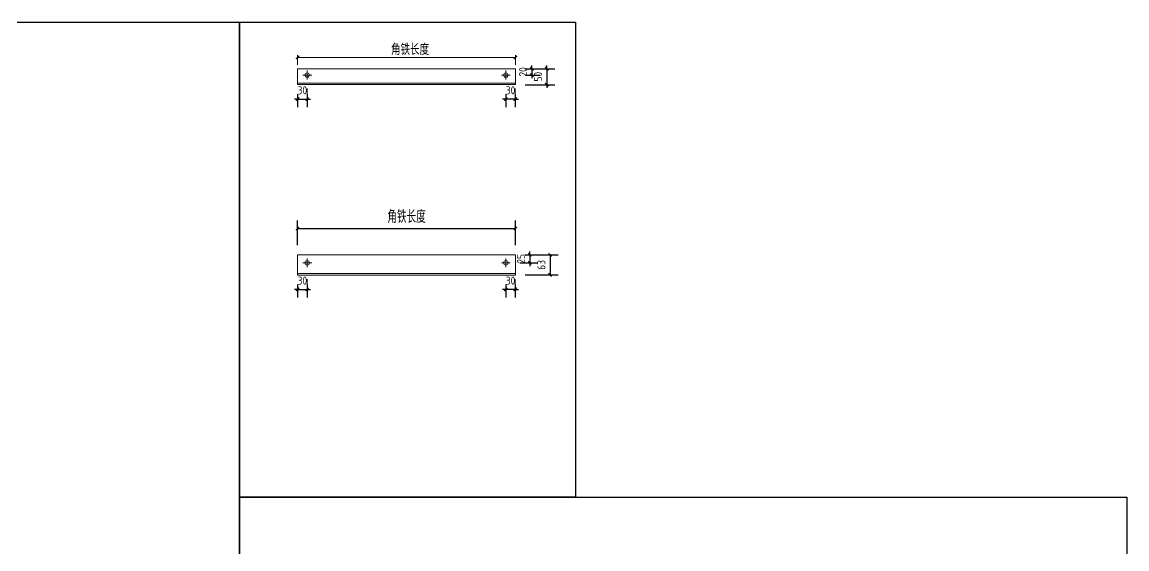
# Model space of a CAD drawing. Extents: x 810015 to 1451442, y -271755 to 145013.
# Drawn here: x 1091019 to 1125530, y -142515 to -126044 of the extents above; entities that cross this region are included whole.
import ezdxf

# ---------------------------------------------------------------- set-up
doc = ezdxf.new("R2010")
doc.units = 0
doc.header["$LTSCALE"] = 1000
doc.header["$MEASUREMENT"] = 0
doc.styles.get("Standard").update_dxf_attribs({"font": 'gbenor.shx', "bigfont": 'gbcbig.shx'})
doc.dimstyles.get("Standard").update_dxf_attribs({"dimscale": 100, "dimtxt": 2.5, "dimasz": 1, "dimexe": 2.5, "dimexo": 3, "dimgap": 1.5, "dimtad": 1, "dimdec": 0, "dimzin": 0, "dimdsep": 46, "dimtxsty": 'Standard', "dimblk": 'ARCHTICK', "dimcen": 0.09, "dimadec": 0, "dimazin": 0, "dimtfac": 1, "dimtdec": 0, "dimtix": 1, "dimtmove": 2, "dimatfit": 3, "dimfxl": 1, "dimtolj": 1, "dimtzin": 0, "dimarcsym": 0})

# ---------------------------------------------------------------- blocks, each defined once
blk = doc.blocks.new('_ArchTick')
at = {"color": 0, "linetype": 'ByBlock', "const_width": 0.4}
blk.add_lwpolyline([(-0.5, -0.5), (0.5, 0.5)], dxfattribs=at)
blk = doc.blocks.new('*D576')
at = {"color": 0, "lineweight": -2}
for p, q in [((1106730, -127501), (1107194, -127501)), ((1106944, -127501), (1106944, -127401)), ((1106944, -127501), (1106944, -127701)), ((1106730, -127701), (1107194, -127701)), ((1106944, -127701), (1106944, -127801))]:
    blk.add_line(p, q, dxfattribs=at)
at = {"layer": 'Defpoints', "color": 0}
for p in [(1106430, -127501), (1106430, -127701), (1106944, -127701)]:
    blk.add_point(p, dxfattribs=at)
at = {"color": 0, "lineweight": -2, "xscale": 100, "yscale": 100, "zscale": 100}
for p, rotation in [((1106944, -127501), 270), ((1106944, -127701), 90)]:
    blk.add_blockref('_ArchTick', p, dxfattribs=dict(at, rotation=rotation))
at = {"color": 0, "lineweight": 15, "insert": (1106669, -127601), "char_height": 250, "attachment_point": 5, "rotation": 90}
blk.add_mtext('\\A1;20', dxfattribs=at)
blk = doc.blocks.new('*D577')
at = {"color": 0, "lineweight": -2}
for p, q in [((1099625, -128301), (1099625, -128702)), ((1099925, -128301), (1099925, -128702)), ((1099625, -128452), (1099525, -128452)), ((1099625, -128452), (1099925, -128452)), ((1099925, -128452), (1100025, -128452))]:
    blk.add_line(p, q, dxfattribs=at)
at = {"layer": 'Defpoints', "color": 0}
for p in [(1099625, -128001), (1099925, -128001), (1099925, -128452)]:
    blk.add_point(p, dxfattribs=at)
at = {"color": 0, "lineweight": -2, "xscale": 100, "yscale": 100, "zscale": 100}
blk.add_blockref('_ArchTick', (1099625, -128452), dxfattribs=at)
at = {"color": 0, "lineweight": -2, "xscale": 100, "yscale": 100, "zscale": 100, "rotation": 180}
blk.add_blockref('_ArchTick', (1099925, -128452), dxfattribs=at)
at = {"color": 0, "lineweight": 15, "insert": (1099775, -128177), "char_height": 250, "attachment_point": 5}
blk.add_mtext('\\A1;30', dxfattribs=at)
blk = doc.blocks.new('*D104')
at = {"color": 0, "lineweight": -2}
for p, q in [((1106129, -128301), (1106129, -128702)), ((1106425, -128301), (1106425, -128702)), ((1106129, -128452), (1106029, -128452)), ((1106425, -128452), (1106129, -128452)), ((1106425, -128452), (1106525, -128452))]:
    blk.add_line(p, q, dxfattribs=at)
at = {"layer": 'Defpoints', "color": 0}
for p in [(1106129, -128001), (1106425, -128001), (1106129, -128452)]:
    blk.add_point(p, dxfattribs=at)
at = {"color": 0, "lineweight": -2, "xscale": 100, "yscale": 100, "zscale": 100}
blk.add_blockref('_ArchTick', (1106129, -128452), dxfattribs=at)
at = {"color": 0, "lineweight": -2, "xscale": 100, "yscale": 100, "zscale": 100, "rotation": 180}
blk.add_blockref('_ArchTick', (1106425, -128452), dxfattribs=at)
at = {"color": 0, "lineweight": 15, "insert": (1106277, -128177), "char_height": 250, "attachment_point": 5}
blk.add_mtext('\\A1;30', dxfattribs=at)
blk = doc.blocks.new('*D105')
at = {"color": 0, "lineweight": -2}
for p, q in [((1106730, -127501), (1107661, -127501)), ((1107411, -127501), (1107411, -127401)), ((1107411, -127501), (1107411, -128001)), ((1106730, -128001), (1107661, -128001)), ((1107411, -128001), (1107411, -128101))]:
    blk.add_line(p, q, dxfattribs=at)
at = {"layer": 'Defpoints', "color": 0}
for p in [(1106430, -127501), (1106430, -128001), (1107411, -128001)]:
    blk.add_point(p, dxfattribs=at)
at = {"color": 0, "lineweight": -2, "xscale": 100, "yscale": 100, "zscale": 100}
for p, rotation in [((1107411, -127501), 270), ((1107411, -128001), 90)]:
    blk.add_blockref('_ArchTick', p, dxfattribs=dict(at, rotation=rotation))
at = {"color": 0, "lineweight": 15, "insert": (1107136, -127751), "char_height": 250, "attachment_point": 5, "rotation": 90}
blk.add_mtext('\\A1;50', dxfattribs=at)
blk = doc.blocks.new('*D578')
at = {"color": 0, "lineweight": -2}
for p, q in [((1099625, -134402), (1099525, -134402)), ((1099625, -134251), (1099625, -134652)), ((1099625, -134402), (1099925, -134402)), ((1099925, -134251), (1099925, -134652)), ((1099925, -134402), (1100025, -134402))]:
    blk.add_line(p, q, dxfattribs=at)
at = {"layer": 'Defpoints', "color": 0}
for p in [(1099625, -133951), (1099925, -133951), (1099925, -134402)]:
    blk.add_point(p, dxfattribs=at)
at = {"color": 0, "lineweight": -2, "xscale": 100, "yscale": 100, "zscale": 100}
blk.add_blockref('_ArchTick', (1099625, -134402), dxfattribs=at)
at = {"color": 0, "lineweight": -2, "xscale": 100, "yscale": 100, "zscale": 100, "rotation": 180}
blk.add_blockref('_ArchTick', (1099925, -134402), dxfattribs=at)
at = {"color": 0, "lineweight": 15, "insert": (1099775, -134127), "char_height": 250, "attachment_point": 5}
blk.add_mtext('\\A1;30', dxfattribs=at)
blk = doc.blocks.new('*D106')
at = {"color": 0, "lineweight": -2}
for p, q in [((1106129, -134402), (1106029, -134402)), ((1106129, -134251), (1106129, -134652)), ((1106425, -134402), (1106129, -134402)), ((1106425, -134251), (1106425, -134652)), ((1106425, -134402), (1106525, -134402))]:
    blk.add_line(p, q, dxfattribs=at)
at = {"layer": 'Defpoints', "color": 0}
for p in [(1106129, -133951), (1106425, -133951), (1106129, -134402)]:
    blk.add_point(p, dxfattribs=at)
at = {"color": 0, "lineweight": -2, "xscale": 100, "yscale": 100, "zscale": 100}
blk.add_blockref('_ArchTick', (1106129, -134402), dxfattribs=at)
at = {"color": 0, "lineweight": -2, "xscale": 100, "yscale": 100, "zscale": 100, "rotation": 180}
blk.add_blockref('_ArchTick', (1106425, -134402), dxfattribs=at)
at = {"color": 0, "lineweight": 15, "insert": (1106277, -134127), "char_height": 250, "attachment_point": 5}
blk.add_mtext('\\A1;30', dxfattribs=at)
blk = doc.blocks.new('*D579')
at = {"color": 0, "lineweight": -2}
for p, q in [((1106730, -133321), (1107129, -133321)), ((1106879, -133321), (1106879, -133221)), ((1106879, -133321), (1106879, -133571)), ((1106569, -133571), (1107129, -133571)), ((1106879, -133571), (1106879, -133671))]:
    blk.add_line(p, q, dxfattribs=at)
at = {"layer": 'Defpoints', "color": 0}
for p in [(1106430, -133321), (1106269, -133571), (1106879, -133571)]:
    blk.add_point(p, dxfattribs=at)
at = {"color": 0, "lineweight": -2, "xscale": 100, "yscale": 100, "zscale": 100}
for p, rotation in [((1106879, -133321), 270), ((1106879, -133571), 90)]:
    blk.add_blockref('_ArchTick', p, dxfattribs=dict(at, rotation=rotation))
at = {"color": 0, "lineweight": 15, "insert": (1106604, -133446), "char_height": 250, "attachment_point": 5, "rotation": 90}
blk.add_mtext('\\A1;25', dxfattribs=at)
blk = doc.blocks.new('*D580')
at = {"color": 0, "lineweight": -2}
for p, q in [((1106730, -133321), (1107763, -133321)), ((1107513, -133321), (1107513, -133951)), ((1106730, -133951), (1107763, -133951))]:
    blk.add_line(p, q, dxfattribs=at)
at = {"layer": 'Defpoints', "color": 0}
for p in [(1106430, -133321), (1106430, -133951), (1107513, -133951)]:
    blk.add_point(p, dxfattribs=at)
at = {"color": 0, "lineweight": -2, "xscale": 100, "yscale": 100, "zscale": 100}
for p, rotation in [((1107513, -133321), 90), ((1107513, -133951), 270)]:
    blk.add_blockref('_ArchTick', p, dxfattribs=dict(at, rotation=rotation))
at = {"color": 0, "lineweight": 15, "insert": (1107238, -133636), "char_height": 250, "attachment_point": 5, "rotation": 90}
blk.add_mtext('\\A1;63', dxfattribs=at)
blk = doc.blocks.new('*D581')
at = {"color": 0, "lineweight": -2}
for p, q in [((1099625, -133021), (1099625, -132247)), ((1099625, -132497), (1106430, -132497)), ((1106430, -133021), (1106430, -132247))]:
    blk.add_line(p, q, dxfattribs=at)
at = {"layer": 'Defpoints', "color": 0}
for p in [(1106430, -132497), (1099625, -133321), (1106430, -133321)]:
    blk.add_point(p, dxfattribs=at)
at = {"color": 0, "lineweight": -2, "xscale": 100, "yscale": 100, "zscale": 100, "rotation": 180}
blk.add_blockref('_ArchTick', (1099625, -132497), dxfattribs=at)
at = {"color": 0, "lineweight": -2, "xscale": 100, "yscale": 100, "zscale": 100}
blk.add_blockref('_ArchTick', (1106430, -132497), dxfattribs=at)
at = {"color": 0, "lineweight": 15, "insert": (1103028, -132127), "char_height": 400, "attachment_point": 5}
blk.add_mtext('\\A1;角铁长度', dxfattribs=at)

msp = doc.modelspace()

# ---------------------------------------------------------------- linework, layer by layer
at = {"lineweight": 15}
for p, q in [((1099625.5, -127375.7), (1099625.5, -127074.4)), ((1099625.5, -127149.4), (1106430.1, -127149.4)), ((1106430.1, -127375.7), (1106430.1, -127074.4)), ((1099625.5, -127500.7), (1106430.1, -127500.7)), ((1099625.5, -127500.7), (1099625.5, -128000.7)), ((1099925.5, -127840.7), (1099925.5, -127560.7)), ((1106129.1, -127840.7), (1106129.1, -127560.7)), ((1106430.1, -127500.7), (1106430.1, -128000.7)), ((1099625.5, -127950.7), (1106430.1, -127950.7)), ((1099625.5, -128000.7), (1106430.1, -128000.7)), ((1099785.5, -127700.7), (1100065.5, -127700.7)), ((1105989.1, -127700.7), (1106269.1, -127700.7)), ((1099925.5, -128125.7), (1099925.5, -128526.7)), ((1106424.6, -128125.7), (1106424.6, -128526.7)), ((1099625.5, -133321.3), (1106430.1, -133321.3)), ((1099625.5, -133321.3), (1099625.5, -133951.3)), ((1099925.5, -133711.3), (1099925.5, -133431.3)), ((1106129.1, -133711.3), (1106129.1, -133431.3)), ((1106430.1, -133321.3), (1106430.1, -133951.3)), ((1099625.5, -133901.3), (1106430.1, -133901.3)), ((1099785.5, -133571.3), (1100065.5, -133571.3)), ((1105989.1, -133571.3), (1106269.1, -133571.3)), ((1099625.5, -133951.3), (1106430.1, -133951.3)), ((1099925.5, -134076.3), (1099925.5, -134477.4)), ((1106424.6, -134076.3), (1106424.6, -134477.4))]:
    msp.add_line(p, q, dxfattribs=at)
for points in [[(1038405.9, -126044.2), (1097805.9, -126044.2), (1097805.9, -168044.2), (1038405.9, -168044.2)], [(1097805.9, -140894.2), (1097805.9, -126044.2), (1108305.9, -126044.2), (1108305.9, -140894.2)], [(1097805.9, -140894.2), (1125530, -140894.2), (1125530, -157115.5), (1097805.9, -157115.5)]]:
    msp.add_lwpolyline(points, close=True)
for centre in [(1099925.5, -127700.7), (1106129.1, -127700.7), (1099925.5, -133571.3), (1106129.1, -133571.3)]:
    msp.add_circle(centre, 70, dxfattribs=at)

# ---------------------------------------------------------------- block references
at = {"lineweight": 15, "xscale": 100, "yscale": 100, "zscale": 100, "rotation": 180}
for p in [(1099625.5, -127149.4), (1099925.5, -128451.7), (1099925.5, -134402.4)]:
    msp.add_blockref('_ArchTick', p, dxfattribs=at)
at = {"lineweight": 15, "xscale": 100, "yscale": 100, "zscale": 100}
for p in [(1106430.1, -127149.4), (1106424.6, -128451.7), (1106424.6, -134402.4)]:
    msp.add_blockref('_ArchTick', p, dxfattribs=at)

# ---------------------------------------------------------------- texts
at = {"lineweight": 15, "insert": (1103137.2, -126899.4), "char_height": 350, "attachment_point": 5}
msp.add_mtext('\\A1;角铁长度', dxfattribs=at)

# ---------------------------------------------------------------- dimensions: what is measured, and where the dimension line sits
at = {"lineweight": 15}
for base, p1, p2, picture, middle in [((1106944, -127700.7), (1106430.1, -127500.7), (1106430.1, -127700.7), '*D576', (1106669, -127600.7)), ((1107411.1, -128000.7), (1106430.1, -127500.7), (1106430.1, -128000.7), '*D105', (1107136.1, -127750.7)), ((1106879.3, -133571.3), (1106430.1, -133321.3), (1106269.1, -133571.3), '*D579', (1106604.3, -133446.3)), ((1107513.1, -133951.3), (1106430.1, -133321.3), (1106430.1, -133951.3), '*D580', (1107238.1, -133636.3))]:
    dim = msp.add_linear_dim(base=base, p1=p1, p2=p2, angle=90, dimstyle='Standard', override={"dimlfac": 0.1}, dxfattribs=at)
    dim.commit()
    dim.dimension.update_dxf_attribs({"geometry": picture, "text_midpoint": middle})
for base, p1, p2, picture, middle in [((1099925.5, -128451.7), (1099625.5, -128000.7), (1099925.5, -128000.7), '*D577', (1099775.5, -128176.7)), ((1106129.1, -128451.7), (1106424.6, -128000.7), (1106129.1, -128000.7), '*D104', (1106276.8, -128176.7)), ((1099925.5, -134402.4), (1099625.5, -133951.3), (1099925.5, -133951.3), '*D578', (1099775.5, -134127.4)), ((1106129.1, -134402.4), (1106424.6, -133951.3), (1106129.1, -133951.3), '*D106', (1106276.8, -134127.4))]:
    dim = msp.add_linear_dim(base=base, p1=p1, p2=p2, dimstyle='Standard', override={"dimlfac": 0.1}, dxfattribs=at)
    dim.commit()
    dim.dimension.update_dxf_attribs({"geometry": picture, "text_midpoint": middle})
dim = msp.add_aligned_dim(p1=(1099625.5, -133321.3), p2=(1106430.1, -133321.3), distance=824.5, text='角铁长度', dimstyle='Standard', override={"dimtxt": 4, "dimlfac": 0.1}, dxfattribs=at)
dim.commit()
dim.dimension.update_dxf_attribs({"geometry": '*D581', "text_midpoint": (1103027.8, -132127)})

doc.saveas('drawing.dxf')
